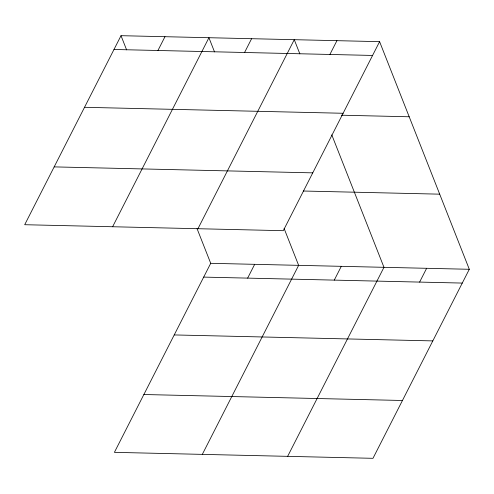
<?xml version="1.0" encoding="UTF-8"?>
<svg xmlns="http://www.w3.org/2000/svg" width="494" height="494" viewBox="0 0 494 494"><rect width="100%" height="100%" fill="white"/><g stroke="black" fill="none" stroke-linecap="round" stroke-linejoin="round"><path stroke-width="0.74" d="M121.018 35.685L24.7 224.714L283.284 230.686L379.596 41.657L121.018 35.685L126.6 49.857M157.95 50.487L164.971 36.698M112.62 226.746L208.931 37.717L214.519 51.889M244.573 52.488L251.6 38.699M197.952 228.716L294.263 39.687L299.852 53.858M197.032 228.592L210.716 263.314L114.404 452.343L372.982 458.315L469.3 269.286L379.596 41.657M329.906 54.457L336.933 40.669M247.648 278.116L254.676 264.327M202.318 454.375L298.635 265.346L284.112 228.494M334.277 280.117L341.298 266.328M287.65 456.345L383.968 267.316L331.777 134.868M419.61 282.093L426.631 268.304M113.991 49.474L372.575 55.445M84.523 107.303L343.108 113.274M341.391 115.207L409.199 116.775M54.167 166.886L312.751 172.857M303.316 191.017L439.697 194.167M210.716 263.314L469.3 269.286M203.689 277.103L462.273 283.074M174.228 334.932L432.806 340.903M143.865 394.515L402.449 400.486"/></g></svg>
